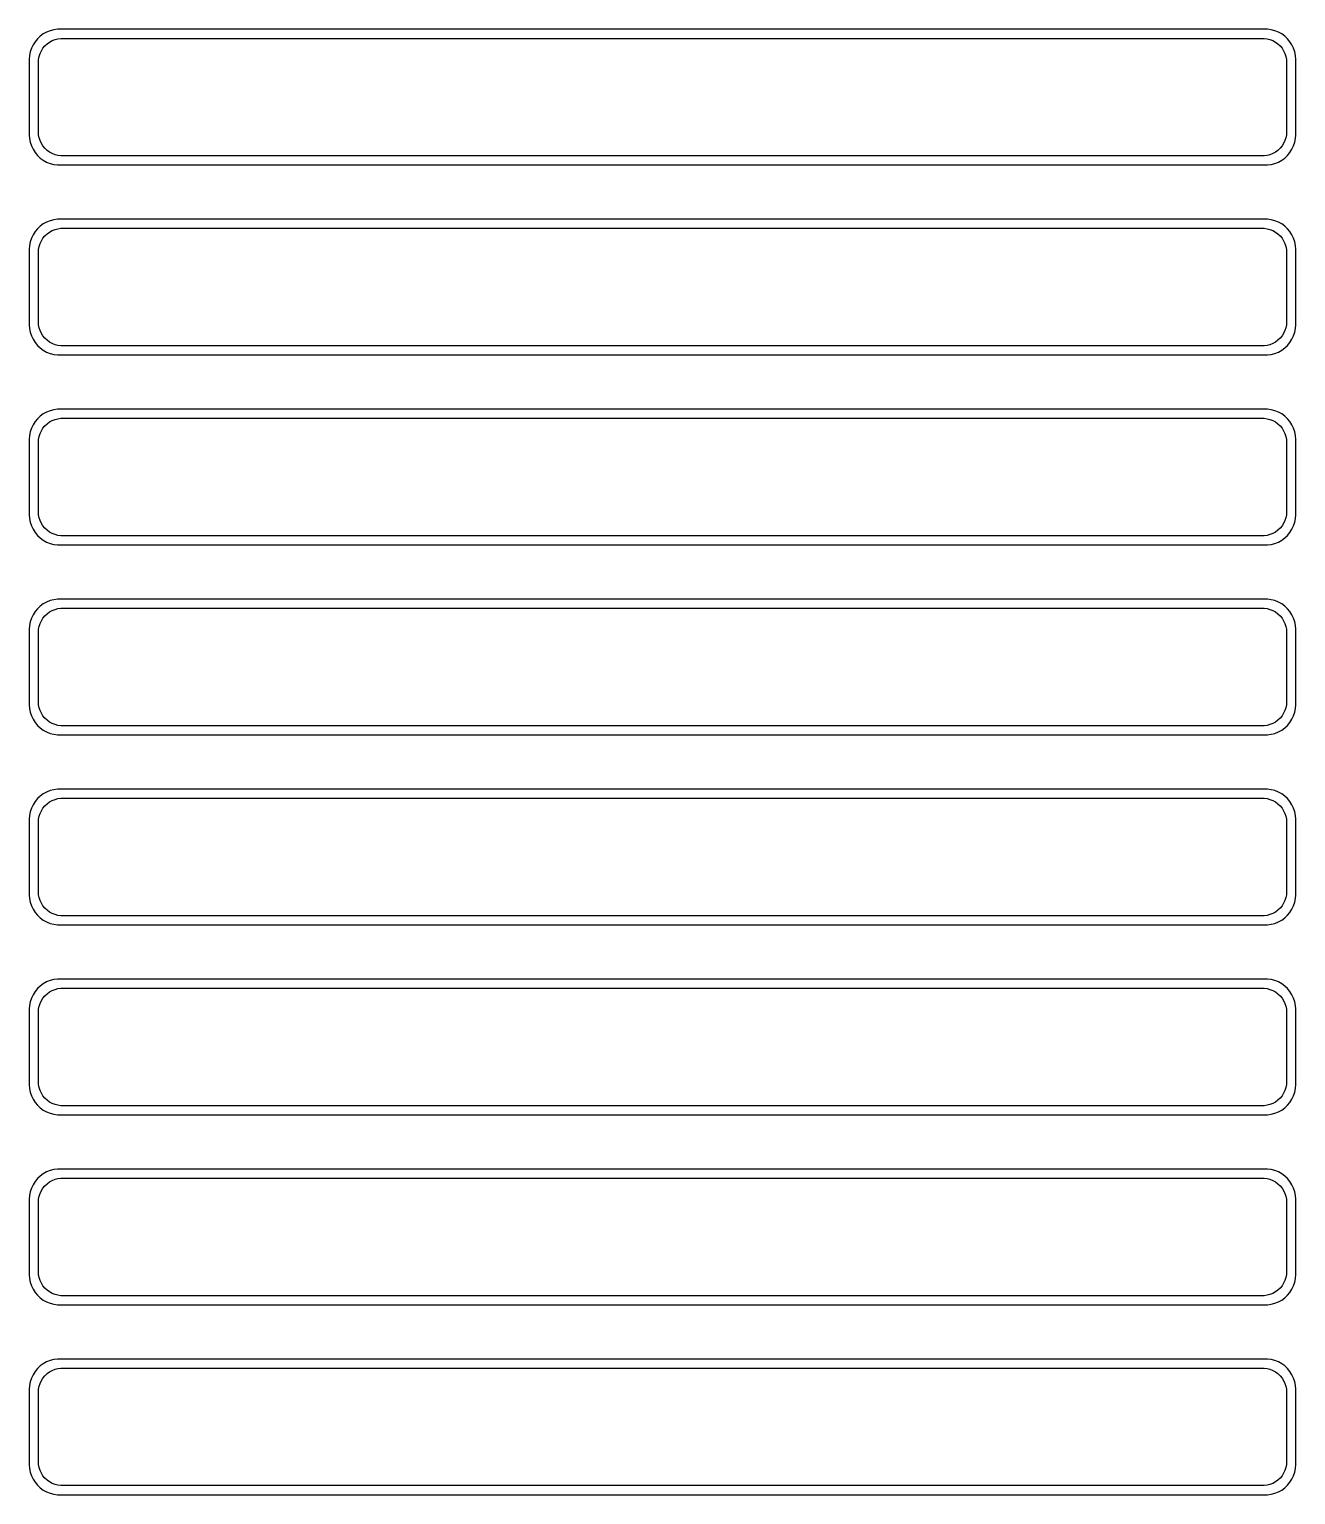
# Model space of a CAD drawing. Header units: metres. Extents: x -105 to 105, y 461 to 925.
# Drawn here: x -105 to 105, y 681.8 to 924.7 of the extents above; entities that cross this region are included whole.
import ezdxf

# ---------------------------------------------------------------- set-up
doc = ezdxf.new("R2010")
doc.units = ezdxf.units.M

msp = doc.modelspace()

# ---------------------------------------------------------------- linework, layer by layer
for p, q in [((-103.187, 923.603), (-103.645, 923.173)), ((-102.679, 923.972), (-103.187, 923.603)), ((-102.129, 924.274), (-102.679, 923.972)), ((-101.545, 924.505), (-102.129, 924.274)), ((-100.937, 924.661), (-101.545, 924.505)), ((-100.314, 924.74), (-100.937, 924.661)), ((100.314, 924.74), (-100.314, 924.74)), ((100.937, 924.661), (100.314, 924.74)), ((101.545, 924.505), (100.937, 924.661)), ((102.129, 924.274), (101.545, 924.505)), ((102.679, 923.972), (102.129, 924.274)), ((103.187, 923.603), (102.679, 923.972)), ((103.645, 923.173), (103.187, 923.603)), ((-104.843, 920.993), (-104.961, 920.377)), ((-104.649, 921.591), (-104.843, 920.993)), ((-104.382, 922.159), (-104.649, 921.591)), ((-104.045, 922.689), (-104.382, 922.159)), ((-103.645, 923.173), (-104.045, 922.689)), ((-103.219, 920.722), (-103.005, 921.177)), ((-103.005, 921.177), (-102.736, 921.601)), ((-102.736, 921.601), (-102.416, 921.988)), ((-102.416, 921.988), (-102.05, 922.332)), ((-102.05, 922.332), (-101.643, 922.627)), ((-101.643, 922.627), (-101.203, 922.869)), ((-101.203, 922.869), (-100.736, 923.054)), ((-100.736, 923.054), (-100.25, 923.179)), ((-100.25, 923.179), (-99.7512, 923.242)), ((-99.7512, 923.242), (99.7512, 923.242)), ((99.7512, 923.242), (100.25, 923.179)), ((100.25, 923.179), (100.736, 923.054)), ((100.736, 923.054), (101.203, 922.869)), ((101.203, 922.869), (101.643, 922.627)), ((101.643, 922.627), (102.05, 922.332)), ((102.05, 922.332), (102.416, 921.988)), ((102.416, 921.988), (102.736, 921.601)), ((102.736, 921.601), (103.005, 921.177)), ((103.005, 921.177), (103.219, 920.722)), ((104.045, 922.689), (103.645, 923.173)), ((104.382, 922.159), (104.045, 922.689)), ((104.649, 921.591), (104.382, 922.159)), ((104.843, 920.993), (104.649, 921.591)), ((104.961, 920.377), (104.843, 920.993)), ((-104.961, 920.377), (-105, 919.75)), ((-105, 919.75), (-105, 907.25)), ((-103.5, 919.25), (-103.468, 919.751)), ((-103.5, 907.75), (-103.5, 919.25)), ((-103.468, 919.751), (-103.374, 920.245)), ((-103.374, 920.245), (-103.219, 920.722)), ((103.219, 920.722), (103.374, 920.245)), ((103.374, 920.245), (103.468, 919.751)), ((103.468, 919.751), (103.5, 919.25)), ((103.5, 919.25), (103.5, 907.75)), ((105, 919.75), (104.961, 920.377)), ((105, 907.25), (105, 919.75)), ((-105, 907.25), (-104.961, 906.623)), ((-104.961, 906.623), (-104.843, 906.007)), ((-103.468, 907.249), (-103.5, 907.75)), ((-103.374, 906.755), (-103.468, 907.249)), ((-103.219, 906.278), (-103.374, 906.755)), ((103.374, 906.755), (103.219, 906.278)), ((103.468, 907.249), (103.374, 906.755)), ((103.5, 907.75), (103.468, 907.249)), ((104.843, 906.007), (104.961, 906.623)), ((104.961, 906.623), (105, 907.25)), ((-104.843, 906.007), (-104.649, 905.409)), ((-104.649, 905.409), (-104.382, 904.841)), ((-104.382, 904.841), (-104.045, 904.311)), ((-104.045, 904.311), (-103.645, 903.827)), ((-103.005, 905.823), (-103.219, 906.278)), ((-102.736, 905.399), (-103.005, 905.823)), ((-102.416, 905.012), (-102.736, 905.399)), ((-102.05, 904.668), (-102.416, 905.012)), ((-101.643, 904.373), (-102.05, 904.668)), ((-101.203, 904.131), (-101.643, 904.373)), ((-100.736, 903.946), (-101.203, 904.131)), ((-100.25, 903.821), (-100.736, 903.946)), ((100.736, 903.946), (100.25, 903.821)), ((101.203, 904.131), (100.736, 903.946)), ((101.643, 904.373), (101.203, 904.131)), ((102.05, 904.668), (101.643, 904.373)), ((102.416, 905.012), (102.05, 904.668)), ((102.736, 905.399), (102.416, 905.012)), ((103.005, 905.823), (102.736, 905.399)), ((103.219, 906.278), (103.005, 905.823)), ((103.645, 903.827), (104.045, 904.311)), ((104.045, 904.311), (104.382, 904.841)), ((104.382, 904.841), (104.649, 905.409)), ((104.649, 905.409), (104.843, 906.007)), ((-103.645, 903.827), (-103.187, 903.397)), ((-103.187, 903.397), (-102.679, 903.028)), ((-102.679, 903.028), (-102.129, 902.726)), ((-102.129, 902.726), (-101.545, 902.495)), ((-101.545, 902.495), (-100.937, 902.339)), ((-100.937, 902.339), (-100.314, 902.26)), ((-100.314, 902.26), (100.314, 902.26)), ((-99.7512, 903.758), (-100.25, 903.821)), ((99.7512, 903.758), (-99.7512, 903.758)), ((100.25, 903.821), (99.7512, 903.758)), ((100.314, 902.26), (100.937, 902.339)), ((100.937, 902.339), (101.545, 902.495)), ((101.545, 902.495), (102.129, 902.726)), ((102.129, 902.726), (102.679, 903.028)), ((102.679, 903.028), (103.187, 903.397)), ((103.187, 903.397), (103.645, 903.827)), ((-103.187, 892.103), (-103.645, 891.673)), ((-102.679, 892.472), (-103.187, 892.103)), ((-102.129, 892.774), (-102.679, 892.472)), ((-101.545, 893.005), (-102.129, 892.774)), ((-100.937, 893.161), (-101.545, 893.005)), ((-100.314, 893.24), (-100.937, 893.161)), ((100.314, 893.24), (-100.314, 893.24)), ((-100.25, 891.679), (-99.7512, 891.742)), ((-99.7512, 891.742), (99.7512, 891.742)), ((99.7512, 891.742), (100.25, 891.679)), ((100.937, 893.161), (100.314, 893.24)), ((101.545, 893.005), (100.937, 893.161)), ((102.129, 892.774), (101.545, 893.005)), ((102.679, 892.472), (102.129, 892.774)), ((103.187, 892.103), (102.679, 892.472)), ((103.645, 891.673), (103.187, 892.103)), ((-104.843, 889.493), (-104.961, 888.877)), ((-104.649, 890.091), (-104.843, 889.493)), ((-104.382, 890.659), (-104.649, 890.091)), ((-104.045, 891.189), (-104.382, 890.659)), ((-103.645, 891.673), (-104.045, 891.189)), ((-103.219, 889.222), (-103.005, 889.677)), ((-103.005, 889.677), (-102.736, 890.101)), ((-102.736, 890.101), (-102.416, 890.488)), ((-102.416, 890.488), (-102.05, 890.832)), ((-102.05, 890.832), (-101.643, 891.127)), ((-101.643, 891.127), (-101.203, 891.369)), ((-101.203, 891.369), (-100.736, 891.554)), ((-100.736, 891.554), (-100.25, 891.679)), ((100.25, 891.679), (100.736, 891.554)), ((100.736, 891.554), (101.203, 891.369)), ((101.203, 891.369), (101.643, 891.127)), ((101.643, 891.127), (102.05, 890.832)), ((102.05, 890.832), (102.416, 890.488)), ((102.416, 890.488), (102.736, 890.101)), ((102.736, 890.101), (103.005, 889.677)), ((103.005, 889.677), (103.219, 889.222)), ((104.045, 891.189), (103.645, 891.673)), ((104.382, 890.659), (104.045, 891.189)), ((104.649, 890.091), (104.382, 890.659)), ((104.843, 889.493), (104.649, 890.091)), ((104.961, 888.877), (104.843, 889.493)), ((-104.961, 888.877), (-105, 888.25)), ((-105, 888.25), (-105, 875.75)), ((-103.5, 887.75), (-103.468, 888.251)), ((-103.5, 876.25), (-103.5, 887.75)), ((-103.468, 888.251), (-103.374, 888.745)), ((-103.374, 888.745), (-103.219, 889.222)), ((103.219, 889.222), (103.374, 888.745)), ((103.374, 888.745), (103.468, 888.251)), ((103.468, 888.251), (103.5, 887.75)), ((103.5, 887.75), (103.5, 876.25)), ((105, 888.25), (104.961, 888.877)), ((105, 875.75), (105, 888.25)), ((-105, 875.75), (-104.961, 875.123)), ((-104.961, 875.123), (-104.843, 874.507)), ((-103.468, 875.749), (-103.5, 876.25)), ((-103.374, 875.255), (-103.468, 875.749)), ((-103.219, 874.778), (-103.374, 875.255)), ((-103.005, 874.323), (-103.219, 874.778)), ((103.219, 874.778), (103.005, 874.323)), ((103.374, 875.255), (103.219, 874.778)), ((103.468, 875.749), (103.374, 875.255)), ((103.5, 876.25), (103.468, 875.749)), ((104.843, 874.507), (104.961, 875.123)), ((104.961, 875.123), (105, 875.75)), ((-104.843, 874.507), (-104.649, 873.909)), ((-104.649, 873.909), (-104.382, 873.341)), ((-104.382, 873.341), (-104.045, 872.811)), ((-104.045, 872.811), (-103.645, 872.327)), ((-103.645, 872.327), (-103.187, 871.897)), ((-102.736, 873.899), (-103.005, 874.323)), ((-102.416, 873.512), (-102.736, 873.899)), ((-102.05, 873.168), (-102.416, 873.512)), ((-101.643, 872.873), (-102.05, 873.168)), ((-101.203, 872.631), (-101.643, 872.873)), ((-100.736, 872.446), (-101.203, 872.631)), ((-100.25, 872.321), (-100.736, 872.446)), ((-99.7512, 872.258), (-100.25, 872.321)), ((100.25, 872.321), (99.7512, 872.258)), ((100.736, 872.446), (100.25, 872.321)), ((101.203, 872.631), (100.736, 872.446)), ((101.643, 872.873), (101.203, 872.631)), ((102.05, 873.168), (101.643, 872.873)), ((102.416, 873.512), (102.05, 873.168)), ((102.736, 873.899), (102.416, 873.512)), ((103.005, 874.323), (102.736, 873.899)), ((103.187, 871.897), (103.645, 872.327)), ((103.645, 872.327), (104.045, 872.811)), ((104.045, 872.811), (104.382, 873.341)), ((104.382, 873.341), (104.649, 873.909)), ((104.649, 873.909), (104.843, 874.507)), ((-103.187, 871.897), (-102.679, 871.528)), ((-102.679, 871.528), (-102.129, 871.226)), ((-102.129, 871.226), (-101.545, 870.995)), ((-101.545, 870.995), (-100.937, 870.839)), ((-100.937, 870.839), (-100.314, 870.76)), ((-100.314, 870.76), (100.314, 870.76)), ((99.7512, 872.258), (-99.7512, 872.258)), ((100.314, 870.76), (100.937, 870.839)), ((100.937, 870.839), (101.545, 870.995)), ((101.545, 870.995), (102.129, 871.226)), ((102.129, 871.226), (102.679, 871.528)), ((102.679, 871.528), (103.187, 871.897)), ((-103.645, 860.173), (-104.045, 859.689)), ((-103.187, 860.603), (-103.645, 860.173)), ((-102.679, 860.972), (-103.187, 860.603)), ((-102.129, 861.274), (-102.679, 860.972)), ((-101.545, 861.505), (-102.129, 861.274)), ((-100.937, 861.661), (-101.545, 861.505)), ((-100.314, 861.74), (-100.937, 861.661)), ((-100.736, 860.054), (-100.25, 860.179)), ((100.314, 861.74), (-100.314, 861.74)), ((-100.25, 860.179), (-99.7512, 860.242)), ((-99.7512, 860.242), (99.7512, 860.242)), ((99.7512, 860.242), (100.25, 860.179)), ((100.25, 860.179), (100.736, 860.054)), ((100.937, 861.661), (100.314, 861.74)), ((101.545, 861.505), (100.937, 861.661)), ((102.129, 861.274), (101.545, 861.505)), ((102.679, 860.972), (102.129, 861.274)), ((103.187, 860.603), (102.679, 860.972)), ((103.645, 860.173), (103.187, 860.603)), ((104.045, 859.689), (103.645, 860.173)), ((-104.843, 857.993), (-104.961, 857.377)), ((-104.649, 858.591), (-104.843, 857.993)), ((-104.382, 859.159), (-104.649, 858.591)), ((-104.045, 859.689), (-104.382, 859.159)), ((-103.374, 857.245), (-103.219, 857.722)), ((-103.219, 857.722), (-103.005, 858.177)), ((-103.005, 858.177), (-102.736, 858.601)), ((-102.736, 858.601), (-102.416, 858.988)), ((-102.416, 858.988), (-102.05, 859.332)), ((-102.05, 859.332), (-101.643, 859.627)), ((-101.643, 859.627), (-101.203, 859.869)), ((-101.203, 859.869), (-100.736, 860.054)), ((100.736, 860.054), (101.203, 859.869)), ((101.203, 859.869), (101.643, 859.627)), ((101.643, 859.627), (102.05, 859.332)), ((102.05, 859.332), (102.416, 858.988)), ((102.416, 858.988), (102.736, 858.601)), ((102.736, 858.601), (103.005, 858.177)), ((103.005, 858.177), (103.219, 857.722)), ((103.219, 857.722), (103.374, 857.245)), ((104.382, 859.159), (104.045, 859.689)), ((104.649, 858.591), (104.382, 859.159)), ((104.843, 857.993), (104.649, 858.591)), ((104.961, 857.377), (104.843, 857.993)), ((-104.961, 857.377), (-105, 856.75)), ((-105, 856.75), (-105, 844.25)), ((-103.5, 856.25), (-103.468, 856.751)), ((-103.5, 844.75), (-103.5, 856.25)), ((-103.468, 856.751), (-103.374, 857.245)), ((103.374, 857.245), (103.468, 856.751)), ((103.468, 856.751), (103.5, 856.25)), ((103.5, 856.25), (103.5, 844.75)), ((105, 856.75), (104.961, 857.377)), ((105, 844.25), (105, 856.75)), ((-105, 844.25), (-104.961, 843.623)), ((-104.961, 843.623), (-104.843, 843.007)), ((-103.468, 844.249), (-103.5, 844.75)), ((-103.374, 843.755), (-103.468, 844.249)), ((-103.219, 843.278), (-103.374, 843.755)), ((-103.005, 842.823), (-103.219, 843.278)), ((103.219, 843.278), (103.005, 842.823)), ((103.374, 843.755), (103.219, 843.278)), ((103.468, 844.249), (103.374, 843.755)), ((103.5, 844.75), (103.468, 844.249)), ((104.843, 843.007), (104.961, 843.623)), ((104.961, 843.623), (105, 844.25)), ((-104.843, 843.007), (-104.649, 842.409)), ((-104.649, 842.409), (-104.382, 841.841)), ((-104.382, 841.841), (-104.045, 841.311)), ((-104.045, 841.311), (-103.645, 840.827)), ((-103.645, 840.827), (-103.187, 840.397)), ((-102.736, 842.399), (-103.005, 842.823)), ((-102.416, 842.012), (-102.736, 842.399)), ((-102.05, 841.668), (-102.416, 842.012)), ((-101.643, 841.373), (-102.05, 841.668)), ((-101.203, 841.131), (-101.643, 841.373)), ((-100.736, 840.946), (-101.203, 841.131)), ((-100.25, 840.821), (-100.736, 840.946)), ((-99.7512, 840.758), (-100.25, 840.821)), ((99.7512, 840.758), (-99.7512, 840.758)), ((100.25, 840.821), (99.7512, 840.758)), ((100.736, 840.946), (100.25, 840.821)), ((101.203, 841.131), (100.736, 840.946)), ((101.643, 841.373), (101.203, 841.131)), ((102.05, 841.668), (101.643, 841.373)), ((102.416, 842.012), (102.05, 841.668)), ((102.736, 842.399), (102.416, 842.012)), ((103.005, 842.823), (102.736, 842.399)), ((103.187, 840.397), (103.645, 840.827)), ((103.645, 840.827), (104.045, 841.311)), ((104.045, 841.311), (104.382, 841.841)), ((104.382, 841.841), (104.649, 842.409)), ((104.649, 842.409), (104.843, 843.007)), ((-103.187, 840.397), (-102.679, 840.028)), ((-102.679, 840.028), (-102.129, 839.726)), ((-102.129, 839.726), (-101.545, 839.495)), ((-101.545, 839.495), (-100.937, 839.339)), ((-100.937, 839.339), (-100.314, 839.26)), ((-100.314, 839.26), (100.314, 839.26)), ((100.314, 839.26), (100.937, 839.339)), ((100.937, 839.339), (101.545, 839.495)), ((101.545, 839.495), (102.129, 839.726)), ((102.129, 839.726), (102.679, 840.028)), ((102.679, 840.028), (103.187, 840.397)), ((-103.645, 828.673), (-104.045, 828.189)), ((-103.187, 829.103), (-103.645, 828.673)), ((-102.679, 829.472), (-103.187, 829.103)), ((-102.129, 829.774), (-102.679, 829.472)), ((-101.545, 830.005), (-102.129, 829.774)), ((-100.937, 830.161), (-101.545, 830.005)), ((-100.314, 830.24), (-100.937, 830.161)), ((-100.736, 828.554), (-100.25, 828.679)), ((100.314, 830.24), (-100.314, 830.24)), ((-100.25, 828.679), (-99.7512, 828.742)), ((-99.7512, 828.742), (99.7512, 828.742)), ((99.7512, 828.742), (100.25, 828.679)), ((100.25, 828.679), (100.736, 828.554)), ((100.937, 830.161), (100.314, 830.24)), ((101.545, 830.005), (100.937, 830.161)), ((102.129, 829.774), (101.545, 830.005)), ((102.679, 829.472), (102.129, 829.774)), ((103.187, 829.103), (102.679, 829.472)), ((103.645, 828.673), (103.187, 829.103)), ((104.045, 828.189), (103.645, 828.673)), ((-104.843, 826.493), (-104.961, 825.877)), ((-104.649, 827.091), (-104.843, 826.493)), ((-104.382, 827.659), (-104.649, 827.091)), ((-104.045, 828.189), (-104.382, 827.659)), ((-103.374, 825.745), (-103.219, 826.222)), ((-103.219, 826.222), (-103.005, 826.677)), ((-103.005, 826.677), (-102.736, 827.101)), ((-102.736, 827.101), (-102.416, 827.488)), ((-102.416, 827.488), (-102.05, 827.832)), ((-102.05, 827.832), (-101.643, 828.127)), ((-101.643, 828.127), (-101.203, 828.369)), ((-101.203, 828.369), (-100.736, 828.554)), ((100.736, 828.554), (101.203, 828.369)), ((101.203, 828.369), (101.643, 828.127)), ((101.643, 828.127), (102.05, 827.832)), ((102.05, 827.832), (102.416, 827.488)), ((102.416, 827.488), (102.736, 827.101)), ((102.736, 827.101), (103.005, 826.677)), ((103.005, 826.677), (103.219, 826.222)), ((103.219, 826.222), (103.374, 825.745)), ((104.382, 827.659), (104.045, 828.189)), ((104.649, 827.091), (104.382, 827.659)), ((104.843, 826.493), (104.649, 827.091)), ((104.961, 825.877), (104.843, 826.493)), ((-104.961, 825.877), (-105, 825.25)), ((-105, 825.25), (-105, 812.75)), ((-103.5, 824.75), (-103.468, 825.251)), ((-103.5, 813.25), (-103.5, 824.75)), ((-103.468, 825.251), (-103.374, 825.745)), ((103.374, 825.745), (103.468, 825.251)), ((103.468, 825.251), (103.5, 824.75)), ((103.5, 824.75), (103.5, 813.25)), ((105, 825.25), (104.961, 825.877)), ((105, 812.75), (105, 825.25)), ((-105, 812.75), (-104.961, 812.123)), ((-104.961, 812.123), (-104.843, 811.507)), ((-103.468, 812.749), (-103.5, 813.25)), ((-103.374, 812.255), (-103.468, 812.749)), ((-103.219, 811.778), (-103.374, 812.255)), ((-103.005, 811.323), (-103.219, 811.778)), ((103.219, 811.778), (103.005, 811.323)), ((103.374, 812.255), (103.219, 811.778)), ((103.468, 812.749), (103.374, 812.255)), ((103.5, 813.25), (103.468, 812.749)), ((104.843, 811.507), (104.961, 812.123)), ((104.961, 812.123), (105, 812.75)), ((-104.843, 811.507), (-104.649, 810.909)), ((-104.649, 810.909), (-104.382, 810.341)), ((-104.382, 810.341), (-104.045, 809.811)), ((-104.045, 809.811), (-103.645, 809.327)), ((-103.645, 809.327), (-103.187, 808.897)), ((-102.736, 810.899), (-103.005, 811.323)), ((-102.416, 810.512), (-102.736, 810.899)), ((-102.05, 810.168), (-102.416, 810.512)), ((-101.643, 809.873), (-102.05, 810.168)), ((-101.203, 809.631), (-101.643, 809.873)), ((-100.736, 809.446), (-101.203, 809.631)), ((-100.25, 809.321), (-100.736, 809.446)), ((-99.7512, 809.258), (-100.25, 809.321)), ((99.7512, 809.258), (-99.7512, 809.258)), ((100.25, 809.321), (99.7512, 809.258)), ((100.736, 809.446), (100.25, 809.321)), ((101.203, 809.631), (100.736, 809.446)), ((101.643, 809.873), (101.203, 809.631)), ((102.05, 810.168), (101.643, 809.873)), ((102.416, 810.512), (102.05, 810.168)), ((102.736, 810.899), (102.416, 810.512)), ((103.005, 811.323), (102.736, 810.899)), ((103.187, 808.897), (103.645, 809.327)), ((103.645, 809.327), (104.045, 809.811)), ((104.045, 809.811), (104.382, 810.341)), ((104.382, 810.341), (104.649, 810.909)), ((104.649, 810.909), (104.843, 811.507)), ((-103.187, 808.897), (-102.679, 808.528)), ((-102.679, 808.528), (-102.129, 808.226)), ((-102.129, 808.226), (-101.545, 807.995)), ((-101.545, 807.995), (-100.937, 807.839)), ((-100.937, 807.839), (-100.314, 807.76)), ((-100.314, 807.76), (100.314, 807.76)), ((100.314, 807.76), (100.937, 807.839)), ((100.937, 807.839), (101.545, 807.995)), ((101.545, 807.995), (102.129, 808.226)), ((102.129, 808.226), (102.679, 808.528)), ((102.679, 808.528), (103.187, 808.897)), ((-103.645, 797.173), (-104.045, 796.689)), ((-103.187, 797.603), (-103.645, 797.173)), ((-102.679, 797.972), (-103.187, 797.603)), ((-102.129, 798.274), (-102.679, 797.972)), ((-101.545, 798.505), (-102.129, 798.274)), ((-100.937, 798.661), (-101.545, 798.505)), ((-101.203, 796.869), (-100.736, 797.054)), ((-100.314, 798.74), (-100.937, 798.661)), ((-100.736, 797.054), (-100.25, 797.179)), ((100.314, 798.74), (-100.314, 798.74)), ((-100.25, 797.179), (-99.7512, 797.242)), ((-99.7512, 797.242), (99.7512, 797.242)), ((99.7512, 797.242), (100.25, 797.179)), ((100.25, 797.179), (100.736, 797.054)), ((100.937, 798.661), (100.314, 798.74)), ((100.736, 797.054), (101.203, 796.869)), ((101.545, 798.505), (100.937, 798.661)), ((102.129, 798.274), (101.545, 798.505)), ((102.679, 797.972), (102.129, 798.274)), ((103.187, 797.603), (102.679, 797.972)), ((103.645, 797.173), (103.187, 797.603)), ((104.045, 796.689), (103.645, 797.173)), ((-104.843, 794.993), (-104.961, 794.377)), ((-104.649, 795.591), (-104.843, 794.993)), ((-104.382, 796.159), (-104.649, 795.591)), ((-104.045, 796.689), (-104.382, 796.159)), ((-103.374, 794.245), (-103.219, 794.722)), ((-103.219, 794.722), (-103.005, 795.177)), ((-103.005, 795.177), (-102.736, 795.601)), ((-102.736, 795.601), (-102.416, 795.988)), ((-102.416, 795.988), (-102.05, 796.332)), ((-102.05, 796.332), (-101.643, 796.627)), ((-101.643, 796.627), (-101.203, 796.869)), ((101.203, 796.869), (101.643, 796.627)), ((101.643, 796.627), (102.05, 796.332)), ((102.05, 796.332), (102.416, 795.988)), ((102.416, 795.988), (102.736, 795.601)), ((102.736, 795.601), (103.005, 795.177)), ((103.005, 795.177), (103.219, 794.722)), ((103.219, 794.722), (103.374, 794.245)), ((104.382, 796.159), (104.045, 796.689)), ((104.649, 795.591), (104.382, 796.159)), ((104.843, 794.993), (104.649, 795.591)), ((104.961, 794.377), (104.843, 794.993)), ((-104.961, 794.377), (-105, 793.75)), ((-105, 793.75), (-105, 781.25)), ((-103.5, 793.25), (-103.468, 793.751)), ((-103.5, 781.75), (-103.5, 793.25)), ((-103.468, 793.751), (-103.374, 794.245)), ((103.374, 794.245), (103.468, 793.751)), ((103.468, 793.751), (103.5, 793.25)), ((103.5, 793.25), (103.5, 781.75)), ((105, 793.75), (104.961, 794.377)), ((105, 781.25), (105, 793.75)), ((-105, 781.25), (-104.961, 780.623)), ((-104.961, 780.623), (-104.843, 780.007)), ((-104.843, 780.007), (-104.649, 779.409)), ((-103.468, 781.249), (-103.5, 781.75)), ((-103.374, 780.755), (-103.468, 781.249)), ((-103.219, 780.278), (-103.374, 780.755)), ((-103.005, 779.823), (-103.219, 780.278)), ((103.219, 780.278), (103.005, 779.823)), ((103.374, 780.755), (103.219, 780.278)), ((103.468, 781.249), (103.374, 780.755)), ((103.5, 781.75), (103.468, 781.249)), ((104.649, 779.409), (104.843, 780.007)), ((104.843, 780.007), (104.961, 780.623)), ((104.961, 780.623), (105, 781.25)), ((-104.649, 779.409), (-104.382, 778.841)), ((-104.382, 778.841), (-104.045, 778.311)), ((-104.045, 778.311), (-103.645, 777.827)), ((-103.645, 777.827), (-103.187, 777.397)), ((-102.736, 779.399), (-103.005, 779.823)), ((-102.416, 779.012), (-102.736, 779.399)), ((-102.05, 778.668), (-102.416, 779.012)), ((-101.643, 778.373), (-102.05, 778.668)), ((-101.203, 778.131), (-101.643, 778.373)), ((-100.736, 777.946), (-101.203, 778.131)), ((-100.25, 777.821), (-100.736, 777.946)), ((-99.7512, 777.758), (-100.25, 777.821)), ((99.7512, 777.758), (-99.7512, 777.758)), ((100.25, 777.821), (99.7512, 777.758)), ((100.736, 777.946), (100.25, 777.821)), ((101.203, 778.131), (100.736, 777.946)), ((101.643, 778.373), (101.203, 778.131)), ((102.05, 778.668), (101.643, 778.373)), ((102.416, 779.012), (102.05, 778.668)), ((102.736, 779.399), (102.416, 779.012)), ((103.005, 779.823), (102.736, 779.399)), ((103.187, 777.397), (103.645, 777.827)), ((103.645, 777.827), (104.045, 778.311)), ((104.045, 778.311), (104.382, 778.841)), ((104.382, 778.841), (104.649, 779.409)), ((-103.187, 777.397), (-102.679, 777.028)), ((-102.679, 777.028), (-102.129, 776.726)), ((-102.129, 776.726), (-101.545, 776.495)), ((-101.545, 776.495), (-100.937, 776.339)), ((-100.937, 776.339), (-100.314, 776.26)), ((-100.314, 776.26), (100.314, 776.26)), ((100.314, 776.26), (100.937, 776.339)), ((100.937, 776.339), (101.545, 776.495)), ((101.545, 776.495), (102.129, 776.726)), ((102.129, 776.726), (102.679, 777.028)), ((102.679, 777.028), (103.187, 777.397)), ((-103.645, 765.673), (-104.045, 765.189)), ((-103.187, 766.103), (-103.645, 765.673)), ((-102.679, 766.472), (-103.187, 766.103)), ((-102.129, 766.774), (-102.679, 766.472)), ((-101.545, 767.005), (-102.129, 766.774)), ((-100.937, 767.161), (-101.545, 767.005)), ((-101.203, 765.369), (-100.736, 765.554)), ((-100.314, 767.24), (-100.937, 767.161)), ((-100.736, 765.554), (-100.25, 765.679)), ((100.314, 767.24), (-100.314, 767.24)), ((-100.25, 765.679), (-99.7512, 765.742)), ((-99.7512, 765.742), (99.7512, 765.742)), ((99.7512, 765.742), (100.25, 765.679)), ((100.25, 765.679), (100.736, 765.554)), ((100.937, 767.161), (100.314, 767.24)), ((100.736, 765.554), (101.203, 765.369)), ((101.545, 767.005), (100.937, 767.161)), ((102.129, 766.774), (101.545, 767.005)), ((102.679, 766.472), (102.129, 766.774)), ((103.187, 766.103), (102.679, 766.472)), ((103.645, 765.673), (103.187, 766.103)), ((104.045, 765.189), (103.645, 765.673)), ((-104.843, 763.493), (-104.961, 762.877)), ((-104.649, 764.091), (-104.843, 763.493)), ((-104.382, 764.659), (-104.649, 764.091)), ((-104.045, 765.189), (-104.382, 764.659)), ((-103.374, 762.745), (-103.219, 763.222)), ((-103.219, 763.222), (-103.005, 763.677)), ((-103.005, 763.677), (-102.736, 764.101)), ((-102.736, 764.101), (-102.416, 764.488)), ((-102.416, 764.488), (-102.05, 764.832)), ((-102.05, 764.832), (-101.643, 765.127)), ((-101.643, 765.127), (-101.203, 765.369)), ((101.203, 765.369), (101.643, 765.127)), ((101.643, 765.127), (102.05, 764.832)), ((102.05, 764.832), (102.416, 764.488)), ((102.416, 764.488), (102.736, 764.101)), ((102.736, 764.101), (103.005, 763.677)), ((103.005, 763.677), (103.219, 763.222)), ((103.219, 763.222), (103.374, 762.745)), ((104.382, 764.659), (104.045, 765.189)), ((104.649, 764.091), (104.382, 764.659)), ((104.843, 763.493), (104.649, 764.091)), ((104.961, 762.877), (104.843, 763.493)), ((-104.961, 762.877), (-105, 762.25)), ((-105, 762.25), (-105, 749.75)), ((-103.5, 761.75), (-103.468, 762.251)), ((-103.5, 750.25), (-103.5, 761.75)), ((-103.468, 762.251), (-103.374, 762.745)), ((103.374, 762.745), (103.468, 762.251)), ((103.468, 762.251), (103.5, 761.75)), ((103.5, 761.75), (103.5, 750.25)), ((105, 762.25), (104.961, 762.877)), ((105, 749.75), (105, 762.25)), ((-105, 749.75), (-104.961, 749.123)), ((-104.961, 749.123), (-104.843, 748.507)), ((-104.843, 748.507), (-104.649, 747.909)), ((-103.468, 749.749), (-103.5, 750.25)), ((-103.374, 749.255), (-103.468, 749.749)), ((-103.219, 748.778), (-103.374, 749.255)), ((-103.005, 748.323), (-103.219, 748.778)), ((103.219, 748.778), (103.005, 748.323)), ((103.374, 749.255), (103.219, 748.778)), ((103.468, 749.749), (103.374, 749.255)), ((103.5, 750.25), (103.468, 749.749)), ((104.649, 747.909), (104.843, 748.507)), ((104.843, 748.507), (104.961, 749.123)), ((104.961, 749.123), (105, 749.75)), ((-104.649, 747.909), (-104.382, 747.341)), ((-104.382, 747.341), (-104.045, 746.811)), ((-104.045, 746.811), (-103.645, 746.327)), ((-103.645, 746.327), (-103.187, 745.897)), ((-102.736, 747.899), (-103.005, 748.323)), ((-102.416, 747.512), (-102.736, 747.899)), ((-102.05, 747.168), (-102.416, 747.512)), ((-101.643, 746.873), (-102.05, 747.168)), ((-101.203, 746.631), (-101.643, 746.873)), ((-100.736, 746.446), (-101.203, 746.631)), ((-100.25, 746.321), (-100.736, 746.446)), ((-99.7512, 746.258), (-100.25, 746.321)), ((99.7512, 746.258), (-99.7512, 746.258)), ((100.25, 746.321), (99.7512, 746.258)), ((100.736, 746.446), (100.25, 746.321)), ((101.203, 746.631), (100.736, 746.446)), ((101.643, 746.873), (101.203, 746.631)), ((102.05, 747.168), (101.643, 746.873)), ((102.416, 747.512), (102.05, 747.168)), ((102.736, 747.899), (102.416, 747.512)), ((103.005, 748.323), (102.736, 747.899)), ((103.187, 745.897), (103.645, 746.327)), ((103.645, 746.327), (104.045, 746.811)), ((104.045, 746.811), (104.382, 747.341)), ((104.382, 747.341), (104.649, 747.909)), ((-103.187, 745.897), (-102.679, 745.528)), ((-102.679, 745.528), (-102.129, 745.226)), ((-102.129, 745.226), (-101.545, 744.995)), ((-101.545, 744.995), (-100.937, 744.839)), ((-100.937, 744.839), (-100.314, 744.76)), ((-100.314, 744.76), (100.314, 744.76)), ((100.314, 744.76), (100.937, 744.839)), ((100.937, 744.839), (101.545, 744.995)), ((101.545, 744.995), (102.129, 745.226)), ((102.129, 745.226), (102.679, 745.528)), ((102.679, 745.528), (103.187, 745.897)), ((-103.645, 734.173), (-104.045, 733.689)), ((-103.187, 734.603), (-103.645, 734.173)), ((-102.679, 734.972), (-103.187, 734.603)), ((-102.129, 735.274), (-102.679, 734.972)), ((-101.545, 735.505), (-102.129, 735.274)), ((-101.643, 733.627), (-101.203, 733.869)), ((-100.937, 735.661), (-101.545, 735.505)), ((-101.203, 733.869), (-100.736, 734.054)), ((-100.314, 735.74), (-100.937, 735.661)), ((-100.736, 734.054), (-100.25, 734.179)), ((100.314, 735.74), (-100.314, 735.74)), ((-100.25, 734.179), (-99.7512, 734.242)), ((-99.7512, 734.242), (99.7512, 734.242)), ((99.7512, 734.242), (100.25, 734.179)), ((100.25, 734.179), (100.736, 734.054)), ((100.937, 735.661), (100.314, 735.74)), ((100.736, 734.054), (101.203, 733.869)), ((101.545, 735.505), (100.937, 735.661)), ((101.203, 733.869), (101.643, 733.627)), ((102.129, 735.274), (101.545, 735.505)), ((102.679, 734.972), (102.129, 735.274)), ((103.187, 734.603), (102.679, 734.972)), ((103.645, 734.173), (103.187, 734.603)), ((104.045, 733.689), (103.645, 734.173)), ((-104.961, 731.377), (-105, 730.75)), ((-104.843, 731.993), (-104.961, 731.377)), ((-104.649, 732.591), (-104.843, 731.993)), ((-104.382, 733.159), (-104.649, 732.591)), ((-104.045, 733.689), (-104.382, 733.159)), ((-103.374, 731.245), (-103.219, 731.722)), ((-103.219, 731.722), (-103.005, 732.177)), ((-103.005, 732.177), (-102.736, 732.601)), ((-102.736, 732.601), (-102.416, 732.988)), ((-102.416, 732.988), (-102.05, 733.332)), ((-102.05, 733.332), (-101.643, 733.627)), ((101.643, 733.627), (102.05, 733.332)), ((102.05, 733.332), (102.416, 732.988)), ((102.416, 732.988), (102.736, 732.601)), ((102.736, 732.601), (103.005, 732.177)), ((103.005, 732.177), (103.219, 731.722)), ((103.219, 731.722), (103.374, 731.245)), ((104.382, 733.159), (104.045, 733.689)), ((104.649, 732.591), (104.382, 733.159)), ((104.843, 731.993), (104.649, 732.591)), ((104.961, 731.377), (104.843, 731.993)), ((105, 730.75), (104.961, 731.377)), ((-105, 730.75), (-105, 718.25)), ((-103.5, 730.25), (-103.468, 730.751)), ((-103.5, 718.75), (-103.5, 730.25)), ((-103.468, 730.751), (-103.374, 731.245)), ((103.374, 731.245), (103.468, 730.751)), ((103.468, 730.751), (103.5, 730.25)), ((103.5, 730.25), (103.5, 718.75)), ((105, 718.25), (105, 730.75)), ((-105, 718.25), (-104.961, 717.623)), ((-104.961, 717.623), (-104.843, 717.007)), ((-104.843, 717.007), (-104.649, 716.409)), ((-103.468, 718.249), (-103.5, 718.75)), ((-103.374, 717.755), (-103.468, 718.249)), ((-103.219, 717.278), (-103.374, 717.755)), ((-103.005, 716.823), (-103.219, 717.278)), ((-102.736, 716.399), (-103.005, 716.823)), ((103.005, 716.823), (102.736, 716.399)), ((103.219, 717.278), (103.005, 716.823)), ((103.374, 717.755), (103.219, 717.278)), ((103.468, 718.249), (103.374, 717.755)), ((103.5, 718.75), (103.468, 718.249)), ((104.649, 716.409), (104.843, 717.007)), ((104.843, 717.007), (104.961, 717.623)), ((104.961, 717.623), (105, 718.25)), ((-104.649, 716.409), (-104.382, 715.841)), ((-104.382, 715.841), (-104.045, 715.311)), ((-104.045, 715.311), (-103.645, 714.827)), ((-103.645, 714.827), (-103.187, 714.397)), ((-103.187, 714.397), (-102.679, 714.028)), ((-102.416, 716.012), (-102.736, 716.399)), ((-102.05, 715.668), (-102.416, 716.012)), ((-101.643, 715.373), (-102.05, 715.668)), ((-101.203, 715.131), (-101.643, 715.373)), ((-100.736, 714.946), (-101.203, 715.131)), ((-100.25, 714.821), (-100.736, 714.946)), ((-99.7512, 714.758), (-100.25, 714.821)), ((99.7512, 714.758), (-99.7512, 714.758)), ((100.25, 714.821), (99.7512, 714.758)), ((100.736, 714.946), (100.25, 714.821)), ((101.203, 715.131), (100.736, 714.946)), ((101.643, 715.373), (101.203, 715.131)), ((102.05, 715.668), (101.643, 715.373)), ((102.416, 716.012), (102.05, 715.668)), ((102.736, 716.399), (102.416, 716.012)), ((102.679, 714.028), (103.187, 714.397)), ((103.187, 714.397), (103.645, 714.827)), ((103.645, 714.827), (104.045, 715.311)), ((104.045, 715.311), (104.382, 715.841)), ((104.382, 715.841), (104.649, 716.409)), ((-102.679, 714.028), (-102.129, 713.726)), ((-102.129, 713.726), (-101.545, 713.495)), ((-101.545, 713.495), (-100.937, 713.339)), ((-100.937, 713.339), (-100.314, 713.26)), ((-100.314, 713.26), (100.314, 713.26)), ((100.314, 713.26), (100.937, 713.339)), ((100.937, 713.339), (101.545, 713.495)), ((101.545, 713.495), (102.129, 713.726)), ((102.129, 713.726), (102.679, 714.028)), ((-103.645, 702.673), (-104.045, 702.189)), ((-103.187, 703.103), (-103.645, 702.673)), ((-102.679, 703.472), (-103.187, 703.103)), ((-102.129, 703.774), (-102.679, 703.472)), ((-101.545, 704.005), (-102.129, 703.774)), ((-101.643, 702.127), (-101.203, 702.369)), ((-100.937, 704.161), (-101.545, 704.005)), ((-101.203, 702.369), (-100.736, 702.554)), ((-100.314, 704.24), (-100.937, 704.161)), ((-100.736, 702.554), (-100.25, 702.679)), ((100.314, 704.24), (-100.314, 704.24)), ((-100.25, 702.679), (-99.7512, 702.742)), ((-99.7512, 702.742), (99.7512, 702.742)), ((99.7512, 702.742), (100.25, 702.679)), ((100.25, 702.679), (100.736, 702.554)), ((100.937, 704.161), (100.314, 704.24)), ((100.736, 702.554), (101.203, 702.369)), ((101.545, 704.005), (100.937, 704.161)), ((101.203, 702.369), (101.643, 702.127)), ((102.129, 703.774), (101.545, 704.005)), ((102.679, 703.472), (102.129, 703.774)), ((103.187, 703.103), (102.679, 703.472)), ((103.645, 702.673), (103.187, 703.103)), ((104.045, 702.189), (103.645, 702.673)), ((-104.961, 699.877), (-105, 699.25)), ((-104.843, 700.493), (-104.961, 699.877)), ((-104.649, 701.091), (-104.843, 700.493)), ((-104.382, 701.659), (-104.649, 701.091)), ((-104.045, 702.189), (-104.382, 701.659)), ((-103.374, 699.745), (-103.219, 700.222)), ((-103.219, 700.222), (-103.005, 700.677)), ((-103.005, 700.677), (-102.736, 701.101)), ((-102.736, 701.101), (-102.416, 701.488)), ((-102.416, 701.488), (-102.05, 701.832)), ((-102.05, 701.832), (-101.643, 702.127)), ((101.643, 702.127), (102.05, 701.832)), ((102.05, 701.832), (102.416, 701.488)), ((102.416, 701.488), (102.736, 701.101)), ((102.736, 701.101), (103.005, 700.677)), ((103.005, 700.677), (103.219, 700.222)), ((103.219, 700.222), (103.374, 699.745)), ((104.382, 701.659), (104.045, 702.189)), ((104.649, 701.091), (104.382, 701.659)), ((104.843, 700.493), (104.649, 701.091)), ((104.961, 699.877), (104.843, 700.493)), ((105, 699.25), (104.961, 699.877)), ((-105, 699.25), (-105, 686.75)), ((-103.5, 698.75), (-103.468, 699.251)), ((-103.5, 687.25), (-103.5, 698.75)), ((-103.468, 699.251), (-103.374, 699.745)), ((103.374, 699.745), (103.468, 699.251)), ((103.468, 699.251), (103.5, 698.75)), ((103.5, 698.75), (103.5, 687.25)), ((105, 686.75), (105, 699.25)), ((-105, 686.75), (-104.961, 686.123)), ((-104.961, 686.123), (-104.843, 685.507)), ((-104.843, 685.507), (-104.649, 684.909)), ((-103.468, 686.749), (-103.5, 687.25)), ((-103.374, 686.255), (-103.468, 686.749)), ((-103.219, 685.778), (-103.374, 686.255)), ((-103.005, 685.323), (-103.219, 685.778)), ((-102.736, 684.899), (-103.005, 685.323)), ((103.005, 685.323), (102.736, 684.899)), ((103.219, 685.778), (103.005, 685.323)), ((103.374, 686.255), (103.219, 685.778)), ((103.468, 686.749), (103.374, 686.255)), ((103.5, 687.25), (103.468, 686.749)), ((104.649, 684.909), (104.843, 685.507)), ((104.843, 685.507), (104.961, 686.123)), ((104.961, 686.123), (105, 686.75)), ((-104.649, 684.909), (-104.382, 684.341)), ((-104.382, 684.341), (-104.045, 683.811)), ((-104.045, 683.811), (-103.645, 683.327)), ((-103.645, 683.327), (-103.187, 682.897)), ((-103.187, 682.897), (-102.679, 682.528)), ((-102.416, 684.512), (-102.736, 684.899)), ((-102.05, 684.168), (-102.416, 684.512)), ((-101.643, 683.873), (-102.05, 684.168)), ((-101.203, 683.631), (-101.643, 683.873)), ((-100.736, 683.446), (-101.203, 683.631)), ((-100.25, 683.321), (-100.736, 683.446)), ((-99.7512, 683.258), (-100.25, 683.321)), ((99.7512, 683.258), (-99.7512, 683.258)), ((100.25, 683.321), (99.7512, 683.258)), ((100.736, 683.446), (100.25, 683.321)), ((101.203, 683.631), (100.736, 683.446)), ((101.643, 683.873), (101.203, 683.631)), ((102.05, 684.168), (101.643, 683.873)), ((102.416, 684.512), (102.05, 684.168)), ((102.736, 684.899), (102.416, 684.512)), ((102.679, 682.528), (103.187, 682.897)), ((103.187, 682.897), (103.645, 683.327)), ((103.645, 683.327), (104.045, 683.811)), ((104.045, 683.811), (104.382, 684.341)), ((104.382, 684.341), (104.649, 684.909)), ((-102.679, 682.528), (-102.129, 682.226)), ((-102.129, 682.226), (-101.545, 681.995)), ((-101.545, 681.995), (-100.937, 681.839)), ((-100.937, 681.839), (-100.314, 681.76)), ((-100.314, 681.76), (100.314, 681.76)), ((100.314, 681.76), (100.937, 681.839)), ((100.937, 681.839), (101.545, 681.995)), ((101.545, 681.995), (102.129, 682.226)), ((102.129, 682.226), (102.679, 682.528))]:
    msp.add_line(p, q)

doc.saveas('drawing.dxf')
